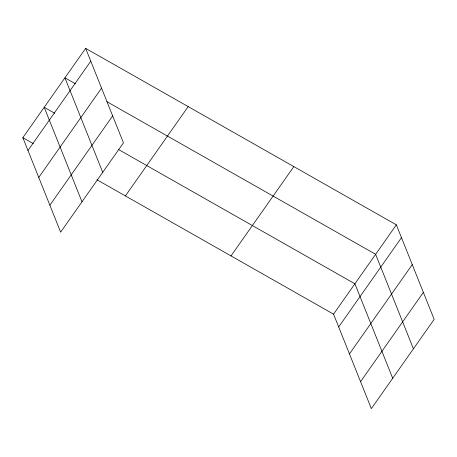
<?xml version="1.0" encoding="UTF-8"?>
<svg xmlns="http://www.w3.org/2000/svg" width="457" height="457" viewBox="0 0 457 457"><rect width="100%" height="100%" fill="white"/><g stroke="black" fill="none" stroke-linecap="round" stroke-linejoin="round"><path stroke-width="0.69" d="M85.653 48.362L123.447 142.852L60.644 232.162L22.85 137.671L85.653 48.362L396.356 224.838L434.15 319.329L371.347 408.638L333.553 314.148L96.97 179.772M27.974 150.479L90.777 61.169M38.754 177.436L101.557 88.121M49.859 205.204L112.668 115.895M125.384 195.91L188.187 106.601M231.019 255.914L293.828 166.599M333.553 314.148L396.356 224.838M338.677 326.955L401.48 237.646M349.456 353.912L412.26 264.597M360.562 381.681L423.371 292.371M75.428 83.797L64.928 77.833L102.722 172.323M106.932 101.694L375.631 254.309L413.425 348.8M54.703 113.273L44.203 107.309L81.997 201.794M118.323 149.405L354.906 283.786L392.7 378.27M22.85 137.671L33.35 143.635"/></g></svg>
